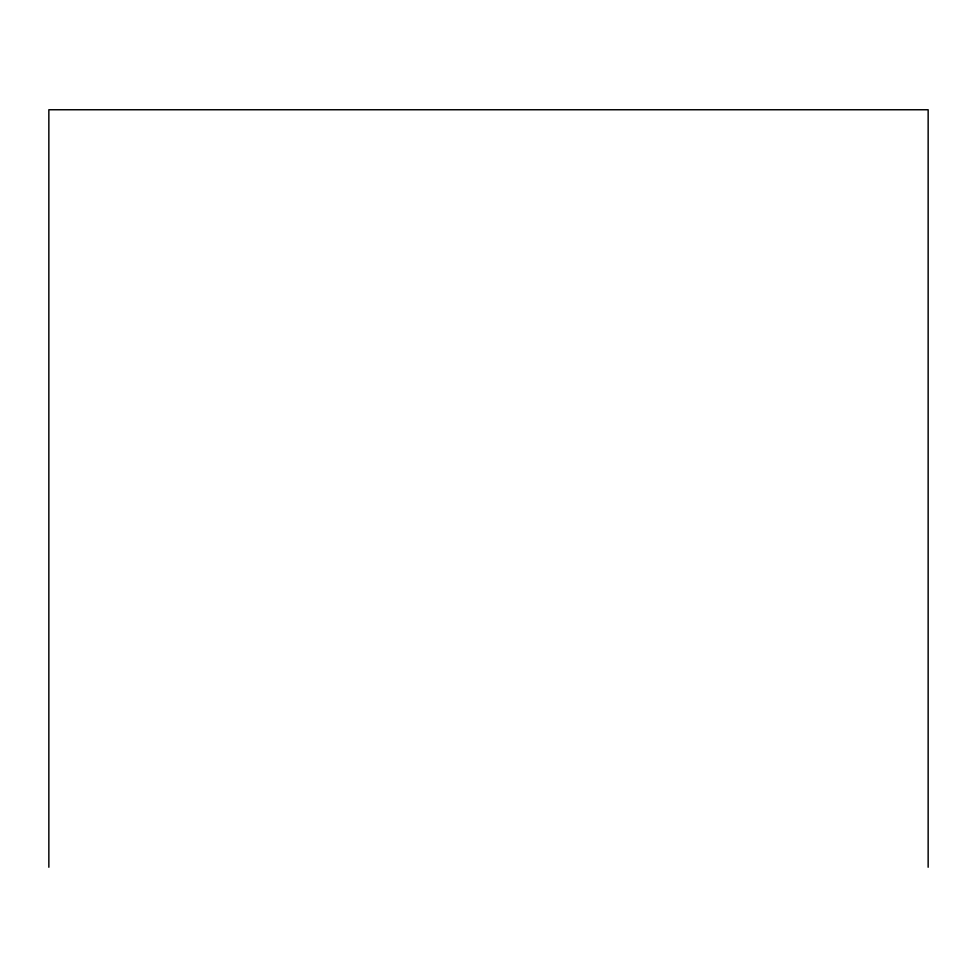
<?xml version="1.0" encoding="UTF-8"?>
<svg xmlns="http://www.w3.org/2000/svg" width="977" height="977" viewBox="0 0 977 977"><rect width="100%" height="100%" fill="white"/><g stroke="black" fill="none" stroke-linecap="round" stroke-linejoin="round"><path stroke-width="1.47" d="M928.15 867.246L928.15 109.754L48.85 109.754L48.85 867.246"/></g></svg>
